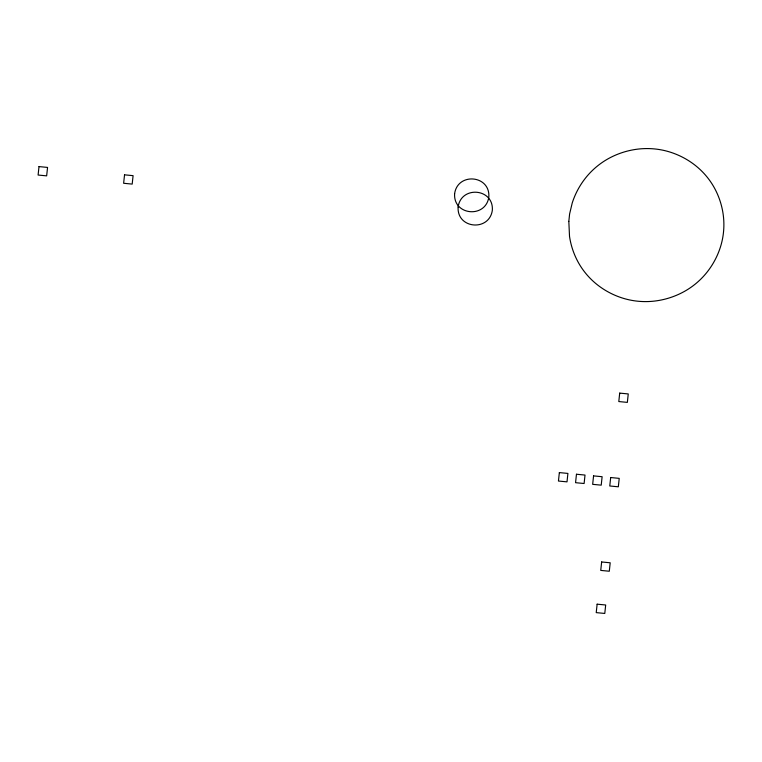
<?xml version="1.0" encoding="UTF-8"?>
<svg xmlns="http://www.w3.org/2000/svg" width="762" height="762" viewBox="0 0 762 762"><rect width="100%" height="100%" fill="white"/><g stroke="black" fill="none" stroke-linecap="round" stroke-linejoin="round"><path stroke-width="1.14" d="M568.823 221.39L569.519 236.353A79.648 78.381 -14.8 0 0 577.653 261.223C582.93 271.205 590.54 279.902 599.665 286.541A79.648 78.381 -14.8 0 0 623.297 298.313C634.213 301.638 645.852 302.438 657.13 300.733A79.648 78.381 -14.8 0 0 682.409 292.503C692.525 287.255 701.411 279.711 708.26 270.605A79.648 78.381 -14.8 0 0 720.376 247.202C723.814 236.468 724.738 224.961 723.09 213.808A79.648 78.381 -14.8 0 0 714.956 188.947C709.679 178.965 702.069 170.259 692.944 163.62A79.648 78.381 -14.8 0 0 669.322 151.857C658.406 148.533 646.757 147.733 635.479 149.438A79.648 78.381 -14.8 0 0 610.2 157.658C600.085 162.916 591.198 170.459 584.349 179.565A79.648 78.381 -14.8 0 0 572.233 202.968L569.614 213.931L568.823 221.39M454.619 193.691C453.171 215.656 485.804 218.523 488.833 196.987C490.29 175.022 457.648 172.155 454.619 193.691M458.124 206.959C456.676 228.924 489.309 231.791 492.338 210.255C493.795 188.29 461.153 185.423 458.124 206.959M39.005 166.592L38.1 175.041L46.653 175.86L47.558 167.421L39.005 166.592M124.539 174.831L123.635 183.271L132.188 184.099L133.093 175.66L124.539 174.831M559.356 472.592L558.451 481.041L567.004 481.86L567.909 473.421L559.356 472.592M576.463 474.24L575.558 482.689L584.111 483.508L585.016 475.069L576.463 474.24M593.569 475.888L592.665 484.337L601.218 485.156L602.123 476.717L593.569 475.888M597.132 604.18L596.227 612.619L604.78 613.448L605.685 604.999L597.132 604.18M601.647 561.965L600.742 570.405L609.295 571.233L610.2 562.794L601.647 561.965M610.676 477.536L609.771 485.985L618.325 486.804L619.23 478.365L610.676 477.536M619.697 393.116L618.801 401.555L627.355 402.384L628.25 393.935L619.697 393.116"/></g></svg>
